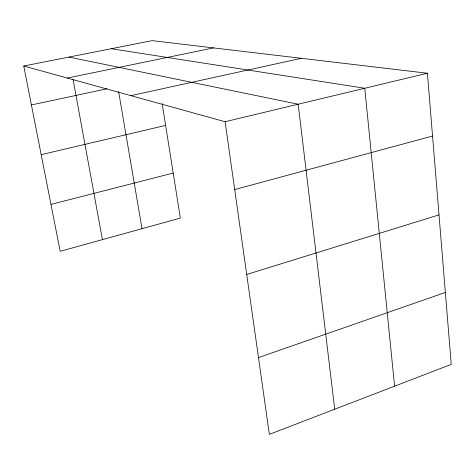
<?xml version="1.0" encoding="UTF-8"?>
<svg xmlns="http://www.w3.org/2000/svg" width="475" height="475" viewBox="0 0 475 475"><rect width="100%" height="100%" fill="white"/><g stroke="black" fill="none" stroke-linecap="round" stroke-linejoin="round"><path stroke-width="0.71" d="M258.483 357.586L445.36 292.452M246.715 274.461L439.007 214.89M234.692 189.572L432.553 136.028M50.968 204.398L173.197 173.066M225.091 121.725L427.411 73.245L451.25 364.384L269.355 434.364L225.091 121.725L23.75 66.007L60.194 251.317L180.357 218.084L162.135 103.455M41.188 154.66L165.621 125.406M130.88 95.653L301.352 58.312M31.409 104.957L106.934 88.795M67.284 78.054L213.554 47.91M23.75 66.007L152.148 40.636L427.411 73.245M111.275 48.711L364.753 88.261L394.6 386.175M68.952 57.071L298.175 104.215L334.721 409.213M73.067 79.503L102.422 239.638M118.607 91.598L142.037 228.683"/></g></svg>
